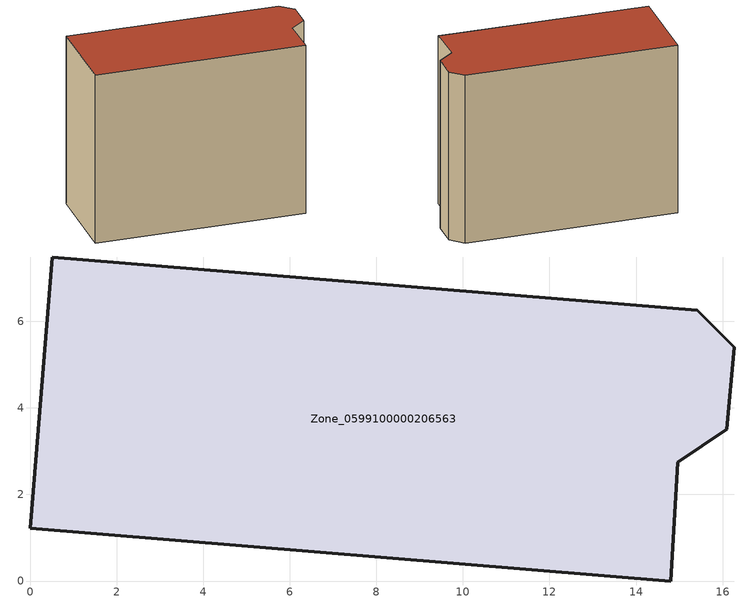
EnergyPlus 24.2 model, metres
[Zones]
Zone_0599100000206563
 floor ground (C_G): 0,1.22 0.51,7.49 15.42,6.26 16.27,5.4 16.1,3.51 14.97,2.75 14.8,0 z0
 wall outside (C_F): 0.51,7.49 0,1.22 14.8,0 14.97,2.75 16.1,3.51 16.27,5.4 15.42,6.26 0.51,7.49 z0:12.52
 roof outside (C_R): 15.42,6.26 0.51,7.49 0,1.22 14.8,0 14.97,2.75 16.1,3.51 16.27,5.4 z12.52
[BUILDING]
Pand.0599100000206563: North Axis=0; Terrain=City; Loads Convergence Tolerance Value=0.04; Temperature Convergence Tolerance Value=0.4; Solar Distribution=FullExterior; Maximum Number of Warmup Days=25; Minimum Number of Warmup Days=1
[Site:Location]
Rotterdam.The.Hague.AP_ZH_NLD Design_Conditions: Latitude=51.96; Longitude=4.45; Time Zone=1; Elevation=-4.5
[SITE:GROUNDTEMPERATURE:BUILDINGSURFACE]
18, 18, 18, 18, 18, 18, 18, 18, 18, 18, 18, 18
[MATERIAL] Thermal Absorptance=0.9; Solar Absorptance=0.7; Visible Absorptance=0.7
Name | Roughness | Thickness | Conductivity | Density | Specific Heat
G.TI.1946 | MediumSmooth | 0.15 | 1 | 540 | 1210
F.TI.1946 | Rough | 0.3 | 0.857143 | 1920 | 840
R.TI.1946 | MediumRough | 0.2 | 0.1 | 1500 | 1000
[CONSTRUCTION]
C_G: G.TI.1946
C_F: F.TI.1946
C_R: R.TI.1946
[ZONE]
Zone_0599100000206563: Type=1; Multiplier=1; Ceiling Height=Autocalculate; Volume=Autocalculate; Floor Area=autocalculate; Part of Total Floor Area=Yes
[ZONEINFILTRATION:DESIGNFLOWRATE]
Infil_Zone_0599100000206563: Zone or ZoneList or Space or SpaceList=Zone_0599100000206563; Schedule=AlwaysOn; Design Flow Rate Calculation Method=Flow/Area; Flow Rate per Floor Area=0.003; Constant Term Coefficient=1; Temperature Term Coefficient=0; Velocity Term Coefficient=0; Velocity Squared Term Coefficient=0
[HVACTEMPLATE:ZONE:IDEALLOADSAIRSYSTEM]
Zone_0599100000206563: Maximum Heating Supply Air Temperature=50; Minimum Cooling Supply Air Temperature=13; Maximum Heating Supply Air Humidity Ratio=0.0156; Minimum Cooling Supply Air Humidity Ratio=0.0077; Heating Limit=NoLimit; Cooling Limit=NoLimit; Dehumidification Control Type=ConstantSensibleHeatRatio; Cooling Sensible Heat Ratio=0.7; Dehumidification Setpoint=60; Humidification Control Type=None; Humidification Setpoint=30; Outdoor Air Method=None; Outdoor Air Flow Rate per Person=0.00944; Outdoor Air Flow Rate per Zone Floor Area=0; Outdoor Air Flow Rate per Zone=0; Demand Controlled Ventilation Type=None; Outdoor Air Economizer Type=NoEconomizer; Heat Recovery Type=None; Sensible Heat Recovery Effectiveness=0.7; Latent Heat Recovery Effectiveness=0.65
[ZONECONTROL:THERMOSTAT]
ThermostatControl_Zone_0599100000206563: Zone or ZoneList=Zone_0599100000206563; Control Type Schedule=DualSetpointControlType; Control 1=Thermostat_Zone_0599100000206563; Temperature Difference Between Cutout And Setpoint=0
[THERMOSTATSETPOINT:DUALSETPOINT]
Thermostat_Zone_0599100000206563: Heating Setpoint Temperature Schedule=HeatingSetpoint_Zone_0599100000206563; Cooling Setpoint Temperature Schedule=CoolingSetpoint_Zone_0599100000206563
[SCHEDULE:COMPACT]
HeatingSetpoint_Zone_0599100000206563: Through: 12/31, For: AllDays, Until: 24:00, 21
CoolingSetpoint_Zone_0599100000206563: Through: 12/31, For: AllDays, Until: 24:00, 24
DualSetpointControlType: Through: 12/31, For: AllDays, Until: 24:00, 4
AlwaysOn: Through: 12/31, For: AllDays, Until: 24:00, 1
